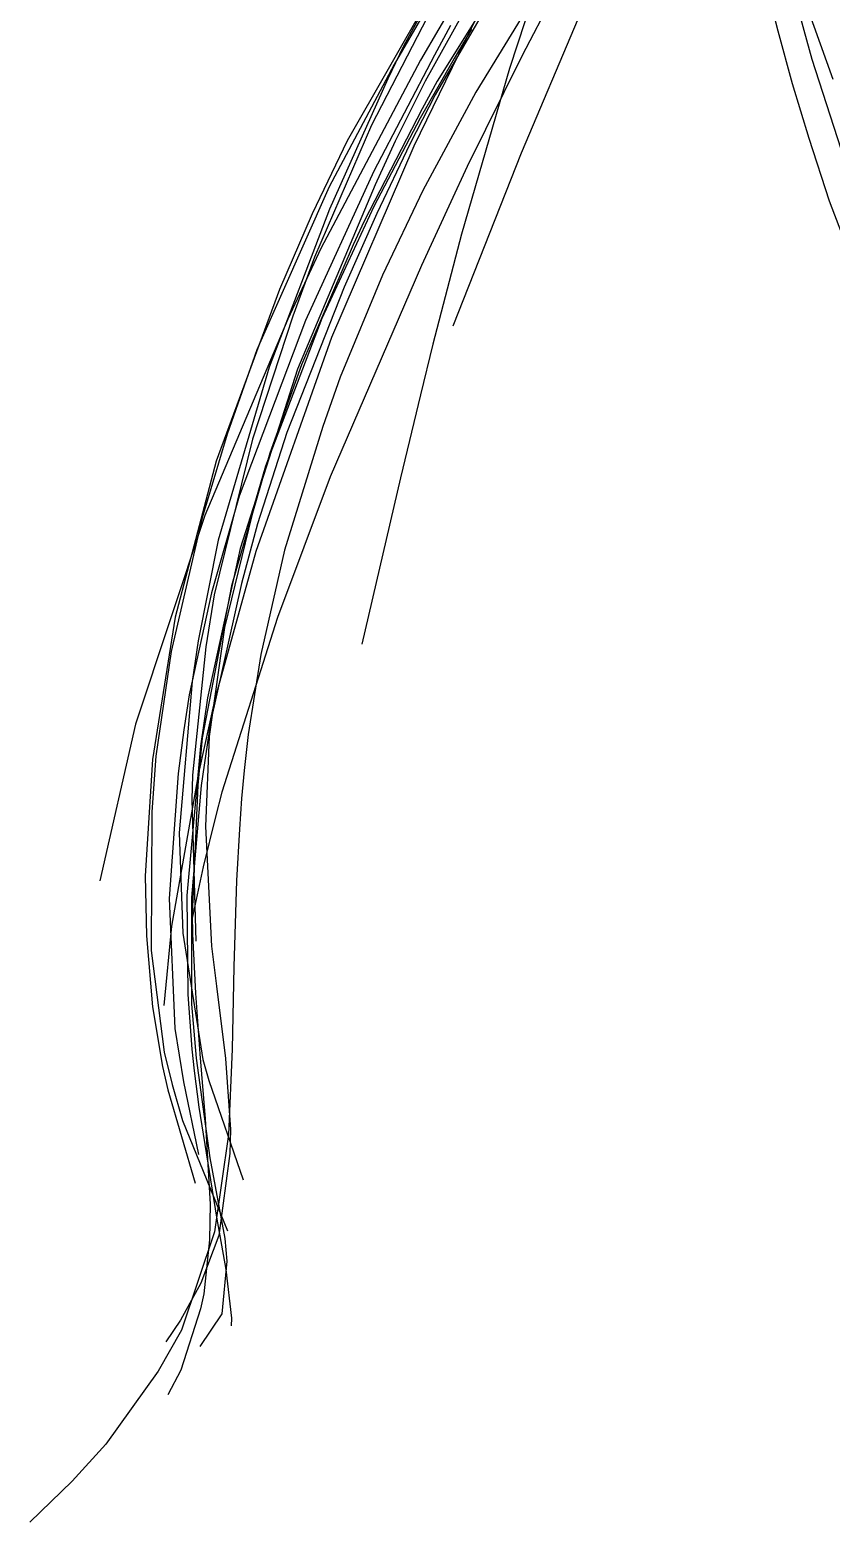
# Model space of a CAD drawing. Header units: metres. Extents: x -233 to 379, y -58 to 1087.
# Drawn here: x 84.7 to 164.8, y 840.4 to 989.6 of the extents above; entities that cross this region are included whole.
import ezdxf

# ---------------------------------------------------------------- set-up
doc = ezdxf.new("R2010")
doc.units = ezdxf.units.M

msp = doc.modelspace()

# ---------------------------------------------------------------- linework, layer by layer
for p, q in [((130.45, 1003.48, -1358.22), (122.03, 987.97, -1369.5)), ((134.73, 999.53, -1352.23), (125.18, 983.1, -1363.9)), ((137.56, 1000.78, -1349.37), (132.63, 985.75, -1358.67)), ((134.53, 999.11, -1343.36), (125.4, 984.46, -1354.82)), ((139.88, 998.52, -1351.26), (133.88, 987.04, -1358.62)), ((127.34, 996.57, -1363.34), (118.81, 980.06, -1374.03)), ((130.32, 997.86, -1351.13), (123.73, 986.57, -1357.9)), ((130.99, 996.66, -1355.2), (124.18, 984.47, -1363.63)), ((162.88, 986.62, -1204.51), (160.36, 995.81, -1205.05)), ((125.4, 994.24, -1359.91), (116.39, 978.51, -1370.74)), ((135.53, 993.63, -1336.27), (129.26, 983.38, -1344.95)), ((130.07, 992.32, -1357.07), (123.05, 977.98, -1365)), ((124.19, 991.48, -1363.97), (121.09, 986.12, -1367.72)), ((139.48, 990.74, -1360.13), (133.8, 977.27, -1367.35)), ((159.47, 989.46, -1204.25), (158.97, 991.39, -1204.33)), ((164.99, 984.62, -1210.14), (162.46, 991.69, -1210.36)), ((126.73, 990.02, -1358.22), (125.12, 987.08, -1360.15)), ((128.83, 989.65, -1342.26), (127.08, 986.72, -1344.46)), ((160.93, 984.19, -1204.12), (159.47, 989.46, -1204.25)), ((122.03, 987.97, -1369.5), (120.46, 984.69, -1371.52)), ((123.73, 986.57, -1357.9), (113.75, 967.74, -1367.23)), ((121.09, 986.12, -1367.72), (114.59, 973.89, -1375.32)), ((125.12, 987.08, -1360.15), (119.05, 975.46, -1367.38)), ((127.08, 986.72, -1344.46), (123.69, 980.77, -1348.78)), ((133.88, 987.04, -1358.62), (128.39, 975.93, -1364.65)), ((166.87, 974.28, -1204.08), (162.88, 986.62, -1204.51)), ((120.46, 984.69, -1371.52), (114.61, 971.68, -1378.99)), ((132.63, 985.75, -1358.67), (127.83, 969.17, -1365.72)), ((124.18, 984.47, -1363.63), (121.2, 978.48, -1367.23)), ((125.18, 983.1, -1363.9), (122.67, 978.16, -1366.87)), ((125.4, 984.46, -1354.82), (123.89, 981.71, -1356.69)), ((129.26, 983.38, -1344.95), (123.96, 973.55, -1352.4)), ((162.57, 978.75, -1204.05), (160.93, 984.19, -1204.12)), ((123.89, 981.71, -1356.69), (118.09, 970.48, -1363.91)), ((118.81, 980.06, -1374.03), (113.12, 966.86, -1380.95)), ((123.69, 980.77, -1348.78), (119.04, 971.93, -1354.83)), ((164.62, 972.48, -1204.03), (162.57, 978.75, -1204.05)), ((116.39, 978.51, -1370.74), (112.89, 971.2, -1374.73)), ((123.05, 977.98, -1365), (114.84, 958.84, -1373.47)), ((121.2, 978.48, -1367.23), (119.18, 974.12, -1369.68)), ((122.67, 978.16, -1366.87), (119.34, 971.23, -1370.79)), ((133.8, 977.27, -1367.35), (126.96, 959.97, -1374.55)), ((128.39, 975.93, -1364.65), (126.74, 972.42, -1366.31)), ((119.18, 974.12, -1369.68), (111.41, 955.67, -1379.13)), ((119.05, 975.46, -1367.38), (112.21, 960.56, -1375.57)), ((114.59, 973.89, -1375.32), (107.37, 957.63, -1383.43)), ((123.96, 973.55, -1352.4), (119.93, 965.07, -1358.25)), ((114.61, 971.68, -1378.99), (108.58, 955.87, -1386.63)), ((112.89, 971.2, -1374.73), (109.62, 963.63, -1378.41)), ((119.04, 971.93, -1354.83), (113.85, 960.75, -1361.96)), ((119.34, 971.23, -1370.79), (116.09, 963.87, -1374.65)), ((126.74, 972.42, -1366.31), (123.81, 966.04, -1369.16)), ((170.27, 957.58, -1204.19), (164.62, 972.48, -1204.03)), ((118.09, 970.48, -1363.91), (116.99, 968.1, -1365.3)), ((116.99, 968.1, -1365.3), (111.84, 956.13, -1371.97)), ((127.83, 969.17, -1365.72), (124.97, 958.19, -1368.74)), ((113.75, 967.74, -1367.23), (110.45, 960.67, -1370.02)), ((113.12, 966.86, -1380.95), (110.95, 960.98, -1383.6)), ((123.81, 966.04, -1369.16), (114.69, 944.93, -1377.3)), ((109.62, 963.63, -1378.41), (103.3, 946.49, -1385.51)), ((116.09, 963.87, -1374.65), (110.37, 949.34, -1381.57)), ((119.93, 965.07, -1358.25), (115.7, 954.88, -1364.78)), ((110.45, 960.67, -1370.02), (102.15, 941.04, -1376.76)), ((110.95, 960.98, -1383.6), (106.94, 948.68, -1388.67)), ((113.85, 960.75, -1361.96), (108.23, 945.99, -1370.66)), ((112.21, 960.56, -1375.57), (105.6, 942.99, -1383.9)), ((114.84, 958.84, -1373.47), (107.26, 937.45, -1380.66)), ((124.97, 958.19, -1368.74), (123.72, 953.12, -1369.75)), ((107.37, 957.63, -1383.43), (104.39, 949.17, -1386.78)), ((108.58, 955.87, -1386.63), (103.5, 938.6, -1393.42)), ((111.41, 955.67, -1379.13), (105.69, 937.75, -1386.59)), ((111.84, 956.13, -1371.97), (108.67, 947.29, -1376.39)), ((115.7, 954.88, -1364.78), (113.95, 949.96, -1367.73)), ((123.72, 953.12, -1369.75), (121.72, 944.81, -1371.07)), ((104.39, 949.17, -1386.78), (101.9, 940.81, -1389.71)), ((110.37, 949.34, -1381.57), (107.44, 940.23, -1385.37)), ((113.95, 949.96, -1367.73), (110.13, 937.6, -1374.81)), ((106.94, 948.68, -1388.67), (103.1, 933.12, -1394.13)), ((108.67, 947.29, -1376.39), (104.81, 934.01, -1382.5)), ((103.3, 946.49, -1385.51), (99.2, 930.88, -1390.53)), ((108.23, 945.99, -1370.66), (107.23, 942.55, -1372.56)), ((114.69, 944.93, -1377.3), (109.43, 930.86, -1381.33)), ((121.72, 944.81, -1371.07), (117.84, 928.18, -1372.75)), ((105.6, 942.99, -1383.9), (102.84, 933.33, -1387.92)), ((107.23, 942.55, -1372.56), (104.11, 929.87, -1379.49)), ((102.15, 941.04, -1376.76), (95.22, 920.21, -1382.34)), ((101.9, 940.81, -1389.71), (98.78, 927.47, -1393.84)), ((107.44, 940.23, -1385.37), (105.82, 934.27, -1387.67)), ((103.5, 938.6, -1393.42), (101.48, 928.54, -1396.7)), ((105.69, 937.75, -1386.59), (102.42, 922.83, -1391.87)), ((107.26, 937.45, -1380.66), (103.17, 922.71, -1384.47)), ((110.13, 937.6, -1374.81), (107.77, 927.17, -1380.44)), ((104.81, 934.01, -1382.5), (101.9, 918.83, -1388.9)), ((105.82, 934.27, -1387.67), (102.71, 920.41, -1392.75)), ((102.84, 933.33, -1387.92), (100.6, 923.13, -1391.9)), ((103.1, 933.12, -1394.13), (102.27, 927.92, -1395.72)), ((99.2, 930.88, -1390.53), (96.91, 916.67, -1394.33)), ((109.43, 930.86, -1381.33), (103.85, 913.39, -1385.39)), ((104.11, 929.87, -1379.49), (102.6, 918.97, -1385.41)), ((101.48, 928.54, -1396.7), (100.9, 924.46, -1397.93)), ((102.27, 927.92, -1395.72), (100.91, 915.11, -1399.46)), ((98.78, 927.47, -1393.84), (97.27, 916.99, -1396.72)), ((107.77, 927.17, -1380.44), (106.5, 919.17, -1384.66)), ((100.9, 924.46, -1397.93), (99.58, 909.33, -1402.32)), ((100.6, 923.13, -1391.9), (100.05, 919.62, -1393.22)), ((103.17, 922.71, -1384.47), (101.52, 915.29, -1386.15)), ((102.42, 922.83, -1391.87), (101.74, 918, -1393.46)), ((102.71, 920.41, -1392.75), (101.8, 914.06, -1394.95)), ((95.22, 920.21, -1382.34), (91.66, 904.55, -1385.97)), ((100.05, 919.62, -1393.22), (99.5, 915.25, -1394.85)), ((102.6, 918.97, -1385.41), (102.24, 909.96, -1390.53)), ((106.5, 919.17, -1384.66), (106.1, 915.58, -1386.57)), ((101.74, 918, -1393.46), (100.37, 903.07, -1398.36)), ((101.9, 918.83, -1388.9), (101.45, 914.11, -1390.84)), ((96.91, 916.67, -1394.33), (96.19, 905.02, -1397.23)), ((97.27, 916.99, -1396.72), (96.86, 911.42, -1398.21)), ((99.5, 915.25, -1394.85), (98.58, 902.77, -1399.56)), ((101.52, 915.29, -1386.15), (98.83, 900.02, -1389.42)), ((100.91, 915.11, -1399.46), (100.86, 912.68, -1400.15)), ((106.1, 915.58, -1386.57), (105.84, 912.76, -1388.08)), ((101.8, 914.06, -1394.95), (100.81, 902.86, -1398.89)), ((101.45, 914.11, -1390.84), (100.88, 901.17, -1396.3)), ((103.85, 913.39, -1385.39), (103.21, 910.94, -1385.88)), ((96.86, 911.42, -1398.21), (96.78, 897.56, -1402.03)), ((100.86, 912.68, -1400.15), (101.27, 898.51, -1404.28)), ((105.84, 912.76, -1388.08), (105.61, 909.69, -1389.75)), ((103.21, 910.94, -1385.88), (102, 905.94, -1386.85)), ((102.24, 909.96, -1390.53), (102.84, 898, -1398.05)), ((99.58, 909.33, -1402.32), (99.96, 899.31, -1405.22)), ((105.61, 909.69, -1389.75), (105.32, 904.58, -1392.61)), ((102, 905.94, -1386.85), (100.89, 900.8, -1387.85)), ((96.19, 905.02, -1397.23), (96.33, 899.04, -1398.79)), ((105.32, 904.58, -1392.61), (105.05, 895.93, -1397.7)), ((98.58, 902.77, -1399.56), (99.17, 889.77, -1404.97)), ((100.37, 903.07, -1398.36), (100.45, 893.18, -1401.88)), ((100.81, 902.86, -1398.89), (100.83, 892.21, -1403.02)), ((100.88, 901.17, -1396.3), (100.94, 899.19, -1397.2)), ((98.83, 900.02, -1389.42), (98.05, 892.09, -1391.1)), ((96.33, 899.04, -1398.79), (96.94, 891.94, -1400.81)), ((99.96, 899.31, -1405.22), (101.95, 886.67, -1409.54)), ((100.94, 899.19, -1397.2), (101.21, 893.32, -1400.02)), ((102.84, 898, -1398.05), (103.32, 894, -1400.98)), ((96.78, 897.56, -1402.03), (98.1, 887.4, -1405.3)), ((105.05, 895.93, -1397.7), (104.9, 887.7, -1403.08)), ((103.32, 894, -1400.98), (104.21, 886.77, -1406.81)), ((100.45, 893.18, -1401.88), (100.85, 887.72, -1404.14)), ((100.83, 892.21, -1403.02), (101.29, 886.8, -1405.56)), ((101.21, 893.32, -1400.02), (101.66, 887.25, -1403.25)), ((96.94, 891.94, -1400.81), (97.91, 885.99, -1402.74)), ((99.17, 889.77, -1404.97), (100.03, 884.44, -1407.74)), ((100.85, 887.72, -1404.14), (101.09, 885.55, -1405.14)), ((104.9, 887.7, -1403.08), (104.51, 879.17, -1409.4)), ((98.1, 887.4, -1405.3), (98.88, 884.17, -1406.57)), ((101.29, 886.8, -1405.56), (102.67, 876.85, -1411.43)), ((101.66, 887.25, -1403.25), (102.19, 880.76, -1407.18)), ((101.95, 886.67, -1409.54), (102.55, 884.59, -1410.49)), ((104.21, 886.77, -1406.81), (104.74, 879.67, -1413.35)), ((97.91, 885.99, -1402.74), (98.45, 883.65, -1403.61)), ((101.09, 885.55, -1405.14), (101.55, 881.9, -1406.98)), ((102.55, 884.59, -1410.49), (106, 874.66, -1415.99)), ((98.45, 883.65, -1403.61), (101.19, 874.32, -1407.57)), ((98.88, 884.17, -1406.57), (99.94, 880.59, -1408.14)), ((100.03, 884.44, -1407.74), (101.54, 877.18, -1412.42)), ((101.55, 881.9, -1406.98), (103.31, 870.91, -1413.76)), ((99.94, 880.59, -1408.14), (104.42, 869.54, -1414.17)), ((102.19, 880.76, -1407.18), (102.69, 872.21, -1413.26)), ((104.51, 879.17, -1409.4), (103.12, 869.44, -1417.67)), ((104.74, 879.67, -1413.35), (104.67, 877.28, -1415.76)), ((104.67, 877.28, -1415.76), (103.56, 869.1, -1424.33)), ((102.67, 876.85, -1411.43), (104.16, 868.77, -1418.9)), ((102.69, 872.21, -1413.26), (102.63, 868.65, -1416.28)), ((103.31, 870.91, -1413.76), (104.27, 865.68, -1418.67)), ((103.12, 869.44, -1417.67), (99.82, 859.63, -1427.11)), ((103.56, 869.1, -1424.33), (101.75, 864.32, -1429.54)), ((102.63, 868.65, -1416.28), (102.07, 863.26, -1421.31)), ((104.16, 868.77, -1418.9), (104.37, 866.51, -1422.07)), ((104.37, 866.51, -1422.07), (103.87, 861.24, -1431.35)), ((104.27, 865.68, -1418.67), (104.82, 860.81, -1424.85)), ((101.75, 864.32, -1429.54), (99.72, 860.63, -1433.56)), ((102.07, 863.26, -1421.31), (101.73, 861.75, -1422.88)), ((101.73, 861.75, -1422.88), (99.77, 855.62, -1429.6)), ((103.87, 861.24, -1431.35), (101.66, 857.99, -1439.2)), ((104.82, 860.81, -1424.85), (104.79, 860.05, -1426.09)), ((99.82, 859.63, -1427.11), (97.49, 855.52, -1431.37)), ((99.72, 860.63, -1433.56), (98.25, 858.44, -1435.95)), ((97.49, 855.52, -1431.37), (92.26, 848.22, -1439.14)), ((99.77, 855.62, -1429.6), (98.45, 853.17, -1432.6)), ((92.26, 848.22, -1439.14), (88.9, 844.54, -1443.21)), ((88.9, 844.54, -1443.21), (84.66, 840.43, -1447.92))]:
    msp.add_line(p, q)

doc.saveas('drawing.dxf')
